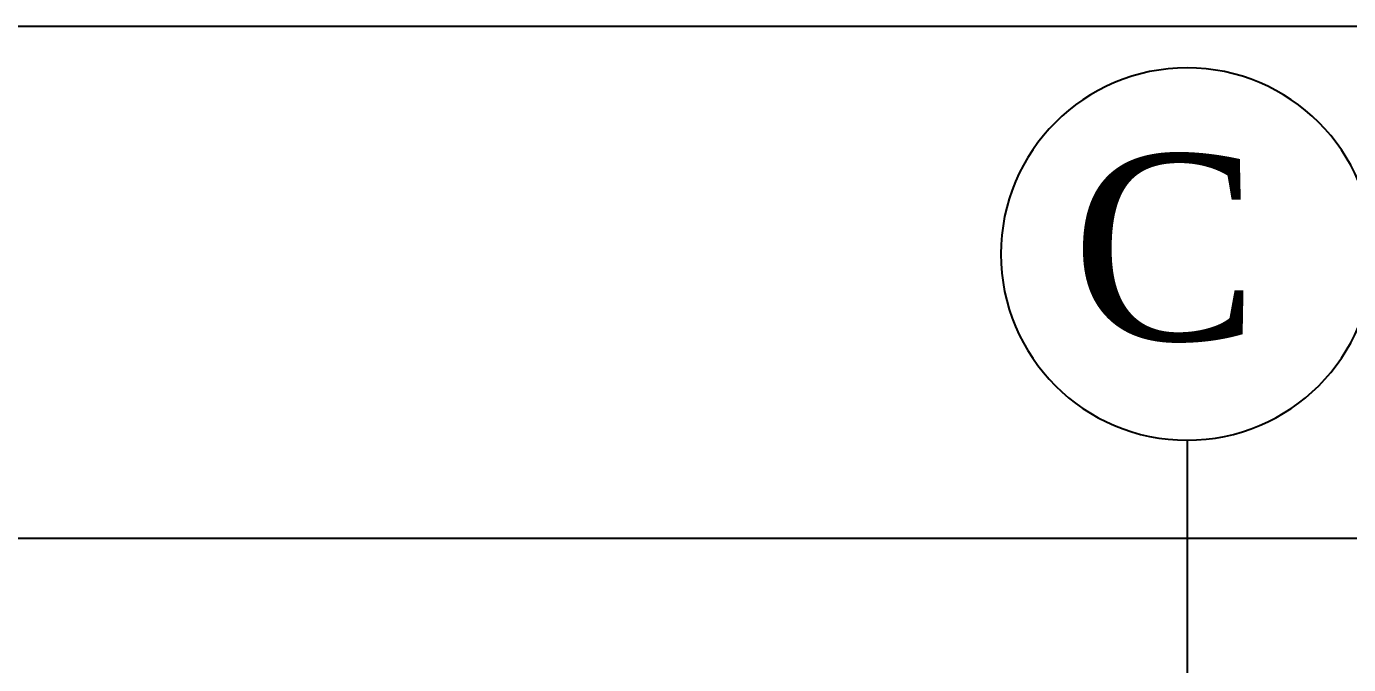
# Model space of a CAD drawing. Header units: millimetres. Extents: x 118878 to 201916, y 10986 to 20993.
# Drawn here: x 180601.6 to 180885.7, y 18325.9 to 18463 of the extents above; entities that cross this region are included whole.
import ezdxf
from ezdxf.enums import TextEntityAlignment as Align

# ---------------------------------------------------------------- set-up
doc = ezdxf.new("R2010")
doc.units = ezdxf.units.MM
doc.header["$LTSCALE"] = 100
for name, color, linetype in [('2', 2, 'Continuous'), ('3', 3, 'Continuous'), ('AX', 1, 'Continuous')]:
    doc.layers.add(name, color=color, linetype=linetype)
doc.styles.add('ROMANC', font='ROMANC.SHX')
doc.styles.add('SANSSERIFBOLDOBLIQUE', font='romantic.ttf', dxfattribs={"height": 0.5})
doc.dimstyles.new('1', dxfattribs={"dimtxt": 25, "dimasz": 17, "dimexe": 0, "dimexo": 0, "dimgap": 10, "dimtad": 0, "dimdec": 0, "dimzin": 0, "dimdsep": 46, "dimtxsty": 'ROMANC', "dimblk": 'ARCHTICK', "dimcen": 0, "dimclrd": 1, "dimclre": 1, "dimclrt": 3, "dimadec": 0, "dimazin": 0, "dimtfac": 1, "dimtdec": 0, "dimtofl": 0, "dimtmove": 2, "dimatfit": 3, "dimldrblk": 'ARCHTICK', "dimfxl": 1, "dimtolj": 1, "dimtzin": 0, "dimarcsym": 0})

# ---------------------------------------------------------------- blocks, each defined once
blk = doc.blocks.new('C1')
at = {"layer": 'AX'}
blk.add_line((0, 100), (0, 0), dxfattribs=at)
blk.add_circle((0, 128.35), 28.35, dxfattribs=at)
blk = doc.blocks.new('_ArchTick')
at = {"color": 0, "linetype": 'ByBlock', "const_width": 0.15}
blk.add_lwpolyline([(-0.5, -0.5), (0.5, 0.5)], dxfattribs=at)
blk = doc.blocks.new('*D253')
at = {"layer": 'AX', "color": 1, "linetype": 'Continuous', "lineweight": -2, "transparency": 16777216}
for p, q in [((0, 290), (0, 410)), ((0, 410), (497.89, 410)), ((1400, 410), (602.42, 410)), ((1400, 290), (1400, 410))]:
    blk.add_line(p, q, dxfattribs=at)
at = {"layer": 'Defpoints', "color": 0, "transparency": 16777216}
for p in [(1400, 410), (0, 290), (1400, 290)]:
    blk.add_point(p, dxfattribs=at)
at = {"layer": 'AX', "color": 1, "lineweight": -2, "transparency": 16777216, "xscale": 17, "yscale": 17, "zscale": 17, "rotation": 180}
blk.add_blockref('_ArchTick', (0, 410), dxfattribs=at)
at = {"layer": 'AX', "color": 1, "lineweight": -2, "transparency": 16777216, "xscale": 17, "yscale": 17, "zscale": 17}
blk.add_blockref('_ArchTick', (1400, 410), dxfattribs=at)
at = {"layer": 'AX', "color": 3, "transparency": 16777216, "insert": (550.16, 410), "char_height": 25, "attachment_point": 5, "style": 'ROMANC'}
blk.add_mtext('\\A1;1400', dxfattribs=at)
blk = doc.blocks.new('AX-01')
at = {"layer": 'AX', "extrusion": (0, 0, -1), "xscale": 1.41093474426815, "yscale": 1.41093474426815, "zscale": -1.41093474426815}
blk.add_blockref('C1', (-1070, 290), dxfattribs=at)
at = {"layer": 'AX', "color": 3, "style": 'SANSSERIFBOLDOBLIQUE'}
blk.add_text('C', height=40, dxfattribs=at).set_placement((1065.3, 472.51), align=Align.MIDDLE)
at = {"layer": 'AX'}
dim = blk.add_linear_dim(base=(1400, 410), p1=(0, 290), p2=(1400, 290), dimstyle='1', override={"dimfxl": 0}, dxfattribs=at)
dim.commit()
dim.dimension.update_dxf_attribs({"geometry": '*D253', "text_midpoint": (550.16, 410), "dimtype": 160})

msp = doc.modelspace()

# ---------------------------------------------------------------- linework, layer by layer
at = {"layer": '3'}
msp.add_lwpolyline([(178915.98, 15462.97), (181915.98, 15462.97), (181915.98, 18462.97), (178915.98, 18462.97)], close=True, dxfattribs=at)

# ---------------------------------------------------------------- block references
at = {"layer": '2'}
msp.add_blockref('AX-01', (179780.98, 17942.97), dxfattribs=at)

doc.saveas('drawing.dxf')
